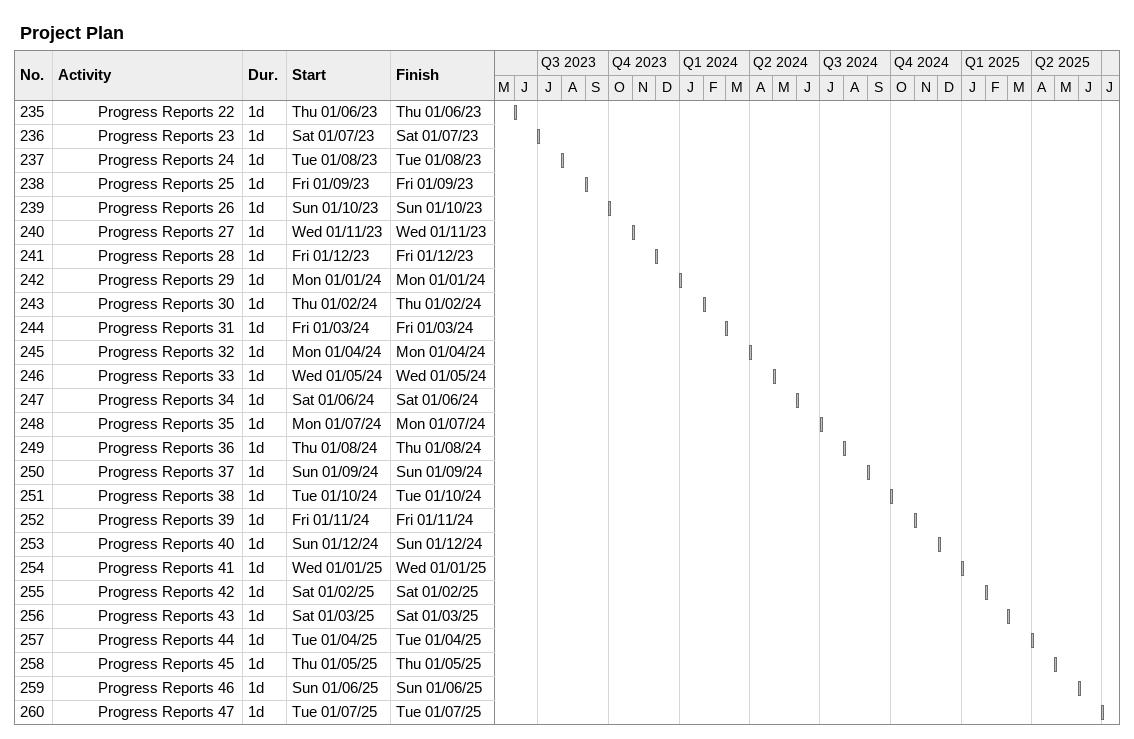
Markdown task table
Project Plan

| ID | Level | Task | Duration | Start | Finish |
|---|---|---|---|---|---|
| 235 | 3 | Progress Reports 22 | 1d | 2023-06-01 | 2023-06-01 |
| 236 | 3 | Progress Reports 23 | 1d | 2023-07-01 | 2023-07-01 |
| 237 | 3 | Progress Reports 24 | 1d | 2023-08-01 | 2023-08-01 |
| 238 | 3 | Progress Reports 25 | 1d | 2023-09-01 | 2023-09-01 |
| 239 | 3 | Progress Reports 26 | 1d | 2023-10-01 | 2023-10-01 |
| 240 | 3 | Progress Reports 27 | 1d | 2023-11-01 | 2023-11-01 |
| 241 | 3 | Progress Reports 28 | 1d | 2023-12-01 | 2023-12-01 |
| 242 | 3 | Progress Reports 29 | 1d | 2024-01-01 | 2024-01-01 |
| 243 | 3 | Progress Reports 30 | 1d | 2024-02-01 | 2024-02-01 |
| 244 | 3 | Progress Reports 31 | 1d | 2024-03-01 | 2024-03-01 |
| 245 | 3 | Progress Reports 32 | 1d | 2024-04-01 | 2024-04-01 |
| 246 | 3 | Progress Reports 33 | 1d | 2024-05-01 | 2024-05-01 |
| 247 | 3 | Progress Reports 34 | 1d | 2024-06-01 | 2024-06-01 |
| 248 | 3 | Progress Reports 35 | 1d | 2024-07-01 | 2024-07-01 |
| 249 | 3 | Progress Reports 36 | 1d | 2024-08-01 | 2024-08-01 |
| 250 | 3 | Progress Reports 37 | 1d | 2024-09-01 | 2024-09-01 |
| 251 | 3 | Progress Reports 38 | 1d | 2024-10-01 | 2024-10-01 |
| 252 | 3 | Progress Reports 39 | 1d | 2024-11-01 | 2024-11-01 |
| 253 | 3 | Progress Reports 40 | 1d | 2024-12-01 | 2024-12-01 |
| 254 | 3 | Progress Reports 41 | 1d | 2025-01-01 | 2025-01-01 |
| 255 | 3 | Progress Reports 42 | 1d | 2025-02-01 | 2025-02-01 |
| 256 | 3 | Progress Reports 43 | 1d | 2025-03-01 | 2025-03-01 |
| 257 | 3 | Progress Reports 44 | 1d | 2025-04-01 | 2025-04-01 |
| 258 | 3 | Progress Reports 45 | 1d | 2025-05-01 | 2025-05-01 |
| 259 | 3 | Progress Reports 46 | 1d | 2025-06-01 | 2025-06-01 |
| 260 | 3 | Progress Reports 47 | 1d | 2025-07-01 | 2025-07-01 |
